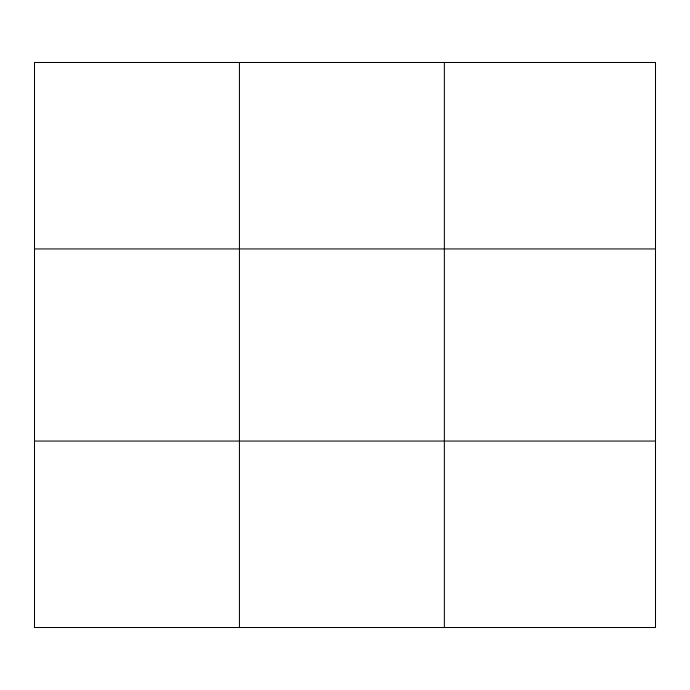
<?xml version="1.0" encoding="UTF-8"?>
<svg xmlns="http://www.w3.org/2000/svg" width="690" height="690" viewBox="0 0 690 690"><rect width="100%" height="100%" fill="white"/><g stroke="black" fill="none" stroke-linecap="round" stroke-linejoin="round"><path stroke-width="1.03" d="M239.43 627.512L239.43 62.488M444.36 627.512L444.36 62.488M34.5 248.943L655.5 248.943M34.5 441.057L655.5 441.057M655.5 580.902L655.5 627.512L34.5 627.512L34.5 62.488L655.5 62.488L655.5 580.902"/></g></svg>
